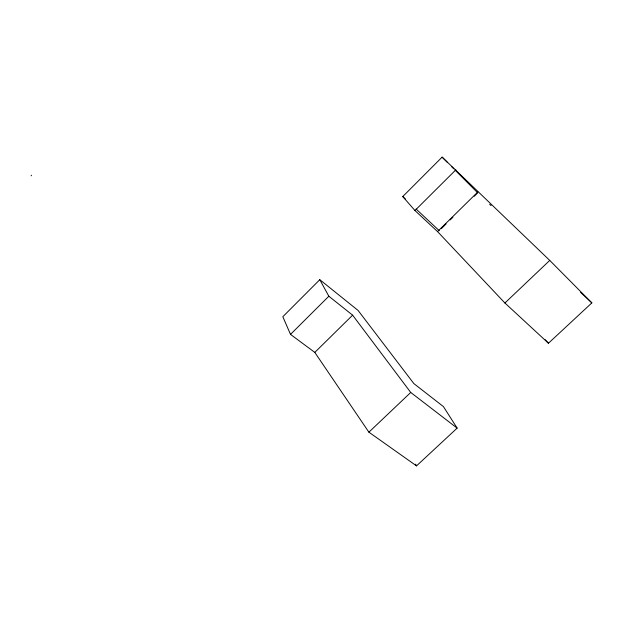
<?xml version="1.0" encoding="UTF-8"?>
<svg xmlns="http://www.w3.org/2000/svg" width="623" height="623" viewBox="0 0 623 623"><rect width="100%" height="100%" fill="white"/><g stroke="black" fill="none" stroke-linecap="round" stroke-linejoin="round"><path stroke-width="0.93" d="M31.15 175.795L31.469 175.203M319.794 279.68L282.826 316.725L290.505 334.387L314.802 352.4L368.902 432.183L416.522 465.879L457.134 428.126L443.444 406.617L413.859 383.589L358.132 310.495L319.794 279.68L328.843 296.236L352.626 315.168L410.736 392.459L457.134 428.126M402.754 196.564L442.12 157.121L549.751 260.422L591.85 302.887L548.442 343.242L504.91 303.004L437.548 231.592L414.957 210.527L402.754 196.564L405.565 199.189M290.505 334.387L328.843 296.236M414.957 210.527L455.872 169.814M314.802 352.4L352.626 315.168M437.548 231.592L477.864 191.915M441.302 228.664L446.084 223.953M450.188 219.919L452.921 217.232M474.251 196.237L477.701 192.842L455.125 170.172M368.902 432.183L410.736 392.459M504.91 303.004L549.751 260.422M416.094 209.032L439.254 230.681M580.628 292.366L591.85 302.887M489.662 204.258L491.064 205.598M442.12 157.121L447.594 162.619M451.698 166.738L453.754 168.802M545.25 339.722L548.442 343.242M415.619 464.205L416.522 465.879"/></g></svg>
